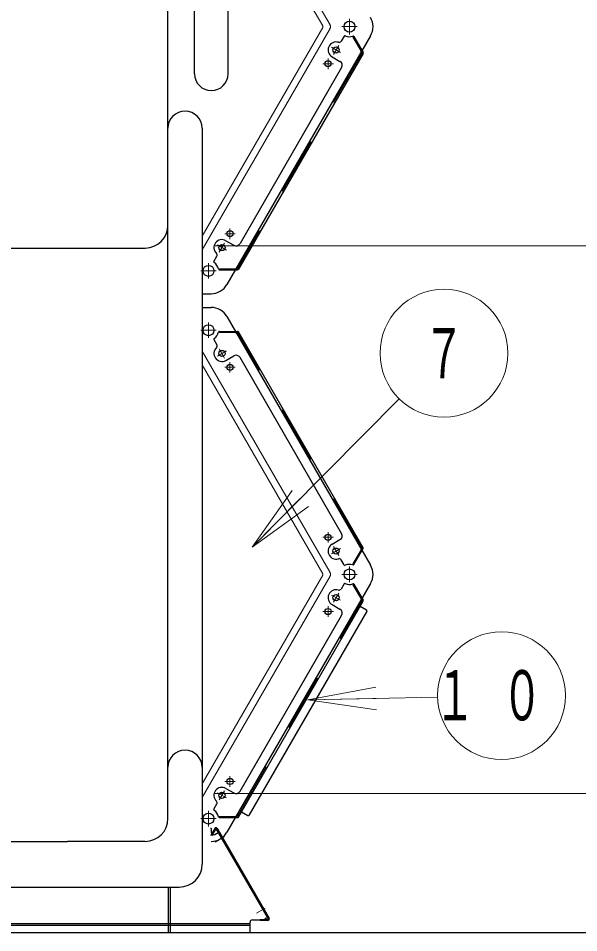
# Model space of a CAD drawing. Units: millimetres on the paper, scale 1:50. Extents: x -385 to 420, y 0 to 267.
# Drawn here: x -313.06 to -288.5, y 38.84 to 78.91 of the extents above; entities that cross this region are included whole.
import ezdxf
from ezdxf.enums import TextEntityAlignment as Align

# ---------------------------------------------------------------- set-up
doc = ezdxf.new("R2010")
doc.units = ezdxf.units.MM
doc.linetypes.add('USER1', pattern=[4.5, 2.5, -2])
doc.linetypes.add('USER2', pattern=[6, 3, -1, 1, -1])
doc.layers.add('1_50', color=7, linetype='Continuous', lineweight=25)
doc.styles.add('ＭＳ ゴシック', font='')
doc.styles.get('ＭＳ ゴシック').set_extended_font_data('MS Gothic')

msp = doc.modelspace()

# ---------------------------------------------------------------- linework, layer by layer
at = {"layer": '1_50', "color": 131, "lineweight": 13}
for p, q in [((-305.283, 88.208), (-299.718, 78.568)), ((-305.081, 88.458), (-299.4, 78.618)), ((-299.718, 78.508), (-305.001, 69.357)), ((-299.4, 78.458), (-305.001, 68.757)), ((-305.001, 64.319), (-299.4, 54.618)), ((-305.001, 63.719), (-299.718, 54.568)), ((-299.718, 54.508), (-305.001, 45.357)), ((-299.4, 54.458), (-305.001, 44.757))]:
    msp.add_line(p, q, dxfattribs=at)
at = {"layer": '1_50', "color": 190}
for p, q in [((-306.501, 69.838), (-306.501, 81.438)), ((-305.341, 76.478), (-305.341, 80.598)), ((-303.861, 76.478), (-303.861, 80.598)), ((-298.785, 78.124), (-298.915, 77.898)), ((-298.353, 78.105), (-297.951, 77.408)), ((-297.951, 77.368), (-303.413, 67.908)), ((-298.044, 77.418), (-298.012, 77.474)), ((-298.023, 77.336), (-297.983, 77.313)), ((-299.309, 77.215), (-298.963, 77.015)), ((-298.89, 76.742), (-303.34, 69.034)), ((-303.959, 69.161), (-303.613, 68.961)), ((-304.484, 68.252), (-304.354, 68.478)), ((-304.252, 67.888), (-303.447, 67.888)), ((-303.503, 67.964), (-303.535, 67.908)), ((-303.421, 67.986), (-303.381, 67.963)), ((-304.252, 65.188), (-303.447, 65.188)), ((-303.503, 65.112), (-303.535, 65.168)), ((-303.421, 65.09), (-303.381, 65.113)), ((-297.951, 55.708), (-303.413, 65.168)), ((-304.484, 64.824), (-304.354, 64.598)), ((-303.959, 63.915), (-303.613, 64.115)), ((-298.89, 56.334), (-303.34, 64.042)), ((-299.309, 55.861), (-298.963, 56.061)), ((-298.023, 55.74), (-297.983, 55.763)), ((-298.353, 54.971), (-297.951, 55.668)), ((-298.044, 55.658), (-298.012, 55.602)), ((-298.785, 54.952), (-298.915, 55.178)), ((-298.785, 54.124), (-298.915, 53.898)), ((-298.353, 54.105), (-297.951, 53.408)), ((-303.413, 43.908), (-297.951, 53.368)), ((-298.044, 53.418), (-298.012, 53.474)), ((-298.023, 53.336), (-297.983, 53.313)), ((-299.309, 53.215), (-298.963, 53.015)), ((-303.34, 45.034), (-298.89, 52.742)), ((-303.959, 45.161), (-303.613, 44.961)), ((-304.484, 44.252), (-304.354, 44.478)), ((-304.252, 43.888), (-303.447, 43.888)), ((-303.503, 43.964), (-303.535, 43.908)), ((-303.421, 43.986), (-303.381, 43.963))]:
    msp.add_line(p, q, dxfattribs=at)
at = {"layer": '1_50', "linetype": 'USER2', "lineweight": 13}
for p, q in [((-298.206, 78.538), (-298.886, 78.538)), ((-298.546, 78.878), (-298.546, 78.198)), ((-304.723, 68.178), (-304.723, 67.498)), ((-304.383, 67.838), (-305.063, 67.838)), ((-304.723, 65.578), (-304.723, 64.898)), ((-304.383, 65.238), (-305.063, 65.238)), ((-298.206, 54.538), (-298.886, 54.538)), ((-298.546, 54.878), (-298.546, 54.198)), ((-304.723, 44.178), (-304.723, 43.498)), ((-304.383, 43.838), (-305.063, 43.838))]:
    msp.add_line(p, q, dxfattribs=at)
at = {"layer": '1_50', "color": 131}
for p, q in [((-297.622, 78.138), (-303.915, 67.238)), ((-305.001, 66.838), (-304.608, 66.838)), ((-305.001, 66.238), (-304.608, 66.238)), ((-303.915, 65.838), (-297.622, 54.938)), ((-297.622, 54.138), (-303.915, 43.238)), ((-306.491, 40.838), (-306.491, 38.838)), ((-306.401, 40.838), (-306.401, 38.838))]:
    msp.add_line(p, q, dxfattribs=at)
at = {"layer": '1_50', "color": 190, "linetype": 'USER1', "lineweight": 13}
for p, q in [((-298.393, 78.081), (-298.353, 78.104)), ((-298.393, 78.081), (-297.993, 77.388)), ((-297.993, 77.388), (-303.451, 67.934)), ((-304.251, 67.934), (-304.251, 67.888)), ((-304.251, 67.934), (-303.451, 67.934)), ((-304.251, 65.142), (-304.251, 65.188)), ((-304.251, 65.142), (-303.451, 65.142)), ((-297.993, 55.688), (-303.451, 65.142)), ((-298.393, 54.995), (-297.993, 55.688)), ((-298.393, 54.995), (-298.353, 54.972)), ((-298.393, 54.081), (-298.353, 54.104)), ((-298.393, 54.081), (-297.993, 53.388)), ((-303.451, 43.934), (-297.993, 53.388)), ((-304.251, 43.934), (-304.251, 43.888)), ((-304.251, 43.934), (-303.451, 43.934))]:
    msp.add_line(p, q, dxfattribs=at)
at = {"layer": '1_50', "color": 2, "linetype": 'USER2', "lineweight": 13}
for p, q in [((-298.935, 77.403), (-299.334, 77.633)), ((-299.249, 77.319), (-299.019, 77.717)), ((-299.484, 76.682), (-299.484, 77.142)), ((-299.714, 76.912), (-299.254, 76.912)), ((-304.014, 69.464), (-303.554, 69.464)), ((-303.784, 69.234), (-303.784, 69.694)), ((-303.935, 68.743), (-304.334, 68.973)), ((-304.249, 68.659), (-304.019, 69.057)), ((-303.935, 64.333), (-304.334, 64.103)), ((-304.249, 64.417), (-304.019, 64.019)), ((-303.784, 63.842), (-303.784, 63.382)), ((-304.014, 63.612), (-303.554, 63.612)), ((-299.714, 56.164), (-299.254, 56.164)), ((-299.484, 56.394), (-299.484, 55.934)), ((-299.249, 55.757), (-299.019, 55.359)), ((-298.935, 55.673), (-299.334, 55.443)), ((-299.019, 53.717), (-299.249, 53.319)), ((-298.935, 53.403), (-299.334, 53.633)), ((-299.714, 52.912), (-299.254, 52.912)), ((-299.484, 52.682), (-299.484, 53.142)), ((-303.784, 45.234), (-303.784, 45.694)), ((-304.014, 45.464), (-303.554, 45.464)), ((-303.935, 44.743), (-304.334, 44.973)), ((-304.019, 45.057), (-304.249, 44.659)), ((-304.034, 43.036), (-304.425, 42.81)), ((-302.234, 39.918), (-302.625, 39.692))]:
    msp.add_line(p, q, dxfattribs=at)
at = {"layer": '1_50', "color": 21}
for p, q in [((-306.501, 43.838), (-306.501, 74.088)), ((-305.001, 74.088), (-305.001, 41.838)), ((-314.301, 68.838), (-307.501, 68.838)), ((-314.301, 42.838), (-310.901, 42.838)), ((-307.501, 42.838), (-310.901, 42.838)), ((-315.801, 40.838), (-306.001, 40.838))]:
    msp.add_line(p, q, dxfattribs=at)
at = {"layer": '1_50', "lineweight": 13}
for p, q in [((-304.439, 68.938), (-276.135, 68.938)), ((-302.811, 55.725), (-296.375, 62.238)), ((-302.811, 55.725), (-301.058, 58.21)), ((-302.811, 55.725), (-300.702, 57.859)), ((-300.347, 57.507), (-302.811, 55.725)), ((-300.377, 49.037), (-297.388, 49.603)), ((-300.377, 49.037), (-294.683, 49.163)), ((-300.377, 49.037), (-297.377, 49.104)), ((-297.366, 48.604), (-300.377, 49.037)), ((-304.439, 44.938), (-284.083, 44.938)), ((-296.045, 38.838), (-268.187, 38.838))]:
    msp.add_line(p, q, dxfattribs=at)
at = {"layer": '1_50', "color": 2}
for p, q in [((-302.923, 43.997), (-297.783, 52.9)), ((-298.082, 53.141), (-297.805, 52.981)), ((-303.282, 44.135), (-303.005, 43.975)), ((-304.45, 43.405), (-304.618, 43.114)), ((-304.59, 43.234), (-304.59, 43.367)), ((-304.41, 43.382), (-304.578, 43.091)), ((-304.346, 43.405), (-302.07, 39.463)), ((-304.578, 43.091), (-304.618, 43.114)), ((-304.44, 43.148), (-304.298, 43.23)), ((-302.901, 38.838), (-302.901, 39.302)), ((-302.801, 39.402), (-302.274, 39.402)), ((-302.122, 39.373), (-302.458, 39.373)), ((-302.201, 39.475), (-302.148, 39.506)), ((-318.901, 39.238), (-302.901, 39.238)), ((-318.901, 39.174), (-302.901, 39.174)), ((-302.901, 38.838), (-318.901, 38.838))]:
    msp.add_line(p, q, dxfattribs=at)
at = {"layer": '1_50', "color": 2, "lineweight": 13}
msp.add_line((-304.386, 43.382), (-302.11, 39.44), dxfattribs=at)
at = {"layer": '1_50', "color": 2, "linetype": 'USER1', "lineweight": 13}
for p, q in [((-302.458, 39.419), (-302.458, 39.373)), ((-302.122, 39.419), (-302.458, 39.419))]:
    msp.add_line(p, q, dxfattribs=at)
at = {"layer": '1_50'}
msp.add_line((-262.552, 38.838), (-370.112, 38.838), dxfattribs=at)
at = {"layer": '1_50', "color": 131}
for centre in [(-298.546, 78.538), (-304.723, 67.838), (-304.723, 65.238), (-298.546, 54.538), (-304.723, 43.838)]:
    msp.add_circle(centre, 0.24, dxfattribs=at)
at = {"layer": '1_50', "color": 2}
for centre in [(-299.134, 77.518), (-299.484, 76.912), (-303.784, 69.464), (-304.134, 68.858), (-304.134, 64.218), (-303.784, 63.612), (-299.484, 56.164), (-299.134, 55.558), (-299.134, 53.518), (-299.484, 52.912), (-303.784, 45.464), (-304.134, 44.858)]:
    msp.add_circle(centre, 0.135, dxfattribs=at)
at = {"layer": '1_50', "lineweight": 13}
for centre in [(-294.407, 64.23), (-291.884, 49.225)]:
    msp.add_circle(centre, 2.8, dxfattribs=at)
at = {"layer": '1_50', "color": 131}
for centre, start, end in [((-298.315, 78.538), 330, 30), ((-304.608, 67.638), 270, 330), ((-304.608, 65.438), 30, 90), ((-298.315, 54.538), 330, 30), ((-304.608, 43.638), 270, 330)]:
    msp.add_arc(centre, 0.8, start, end, dxfattribs=at)
at = {"layer": '1_50', "color": 131, "lineweight": 13}
for centre, radius in [((-299.77, 78.538), 0.06), ((-299.539, 78.538), 0.16), ((-299.77, 54.538), 0.06), ((-299.539, 54.538), 0.16)]:
    msp.add_arc(centre, radius, 330, 30, dxfattribs=at)
at = {"layer": '1_50', "color": 190}
for centre, radius, start, end in [((-298.75, 78.104), 0.04, 64.7802, 150), ((-298.546, 78.538), 0.44, 244.7802, 289.1931), ((-299.134, 77.518), 0.35, 72.8396, 240), ((-299.002, 77.948), 0.1, 252.8396, 330), ((-298.388, 78.085), 0.04, 30, 109.1931), ((-297.993, 77.388), 0.06, 150, 240), ((-298.047, 77.494), 0.04, 330, 30), ((-297.986, 77.388), 0.04, 330, 30), ((-299.063, 76.842), 0.2, 330, 60), ((-304.601, 76.478), 0.74, 180, 0), ((-307.501, 69.838), 1, 270, 0), ((-304.134, 68.858), 0.35, 60, 227.1604), ((-303.513, 69.134), 0.2, 240, 330), ((-304.44, 68.528), 0.1, 330, 47.1604), ((-304.449, 68.232), 0.04, 150, 235.2198), ((-304.723, 67.838), 0.44, 10.8069, 55.2198), ((-304.252, 67.928), 0.04, 190.8069, 270), ((-303.57, 67.928), 0.04, 270, 330), ((-303.451, 67.934), 0.06, 60, 150), ((-303.447, 67.928), 0.04, 270, 330), ((-304.723, 65.238), 0.44, 304.7802, 349.1931), ((-304.252, 65.148), 0.04, 90, 169.1931), ((-303.57, 65.148), 0.04, 30, 90), ((-303.451, 65.142), 0.06, 210, 300), ((-303.447, 65.148), 0.04, 30, 90), ((-304.449, 64.844), 0.04, 124.7802, 210), ((-304.44, 64.548), 0.1, 312.8396, 30), ((-304.134, 64.218), 0.35, 132.8396, 300), ((-303.513, 63.942), 0.2, 30, 120), ((-299.063, 56.234), 0.2, 300, 30), ((-299.134, 55.558), 0.35, 120, 287.1604), ((-297.993, 55.688), 0.06, 120, 210), ((-297.986, 55.688), 0.04, 330, 30), ((-298.047, 55.582), 0.04, 330, 30), ((-299.002, 55.128), 0.1, 30, 107.1604), ((-298.75, 54.972), 0.04, 210, 295.2198), ((-298.546, 54.538), 0.44, 70.8069, 115.2198), ((-298.388, 54.991), 0.04, 250.8069, 330), ((-298.75, 54.104), 0.04, 64.7802, 150), ((-298.546, 54.538), 0.44, 244.7802, 289.1931), ((-298.388, 54.085), 0.04, 30, 109.1931), ((-299.134, 53.518), 0.35, 72.8396, 240), ((-299.002, 53.948), 0.1, 252.8396, 330), ((-297.993, 53.388), 0.06, 150, 240), ((-298.047, 53.494), 0.04, 330, 30), ((-297.986, 53.388), 0.04, 330, 30), ((-299.063, 52.842), 0.2, 330, 60), ((-304.134, 44.858), 0.35, 60, 227.1604), ((-303.513, 45.134), 0.2, 240, 330), ((-304.44, 44.528), 0.1, 330, 47.1604), ((-304.449, 44.232), 0.04, 150, 235.2198), ((-304.723, 43.838), 0.44, 10.8069, 55.2198), ((-304.252, 43.928), 0.04, 190.8069, 270), ((-303.57, 43.928), 0.04, 270, 330), ((-303.451, 43.934), 0.06, 60, 150), ((-303.447, 43.928), 0.04, 270, 330)]:
    msp.add_arc(centre, radius, start, end, dxfattribs=at)
at = {"layer": '1_50', "color": 21}
for centre, radius, start, end in [((-305.751, 74.088), 0.75, 0, 180), ((-307.501, 69.838), 1, 270, 0), ((-305.751, 46.088), 0.75, 0, 180), ((-307.501, 43.838), 1, 270, 0), ((-306.001, 41.838), 1, 270, 0)]:
    msp.add_arc(centre, radius, start, end, dxfattribs=at)
at = {"layer": '1_50', "color": 2}
for centre, radius, start, end in [((-297.835, 52.93), 0.06, 330, 60), ((-302.975, 44.027), 0.06, 240, 330), ((-304.63, 43.367), 0.04, 0, 101.1877), ((-304.398, 43.375), 0.06, 30, 150), ((-304.398, 43.375), 0.014, 30, 150), ((-304.49, 43.234), 0.1, 180, 300), ((-302.801, 39.302), 0.1, 90, 180), ((-302.101, 39.302), 0.2, 120, 150), ((-302.122, 39.433), 0.06, 270, 30), ((-302.122, 39.433), 0.014, 270, 30)]:
    msp.add_arc(centre, radius, start, end, dxfattribs=at)

# ---------------------------------------------------------------- texts
at = {"layer": '1_50', "style": 'ＭＳ ゴシック', "width": 0.6}
msp.add_text('７', height=2.199, dxfattribs=at).set_placement((-294.407, 64.23), align=Align.MIDDLE_CENTER)
at = {"layer": '1_50', "insert": (-291.884, 49.225), "char_height": 2.199, "attachment_point": 5, "style": 'ＭＳ ゴシック'}
msp.add_mtext('\\T1.64;\\W0.6;１０', dxfattribs=at)

doc.saveas('drawing.dxf')
